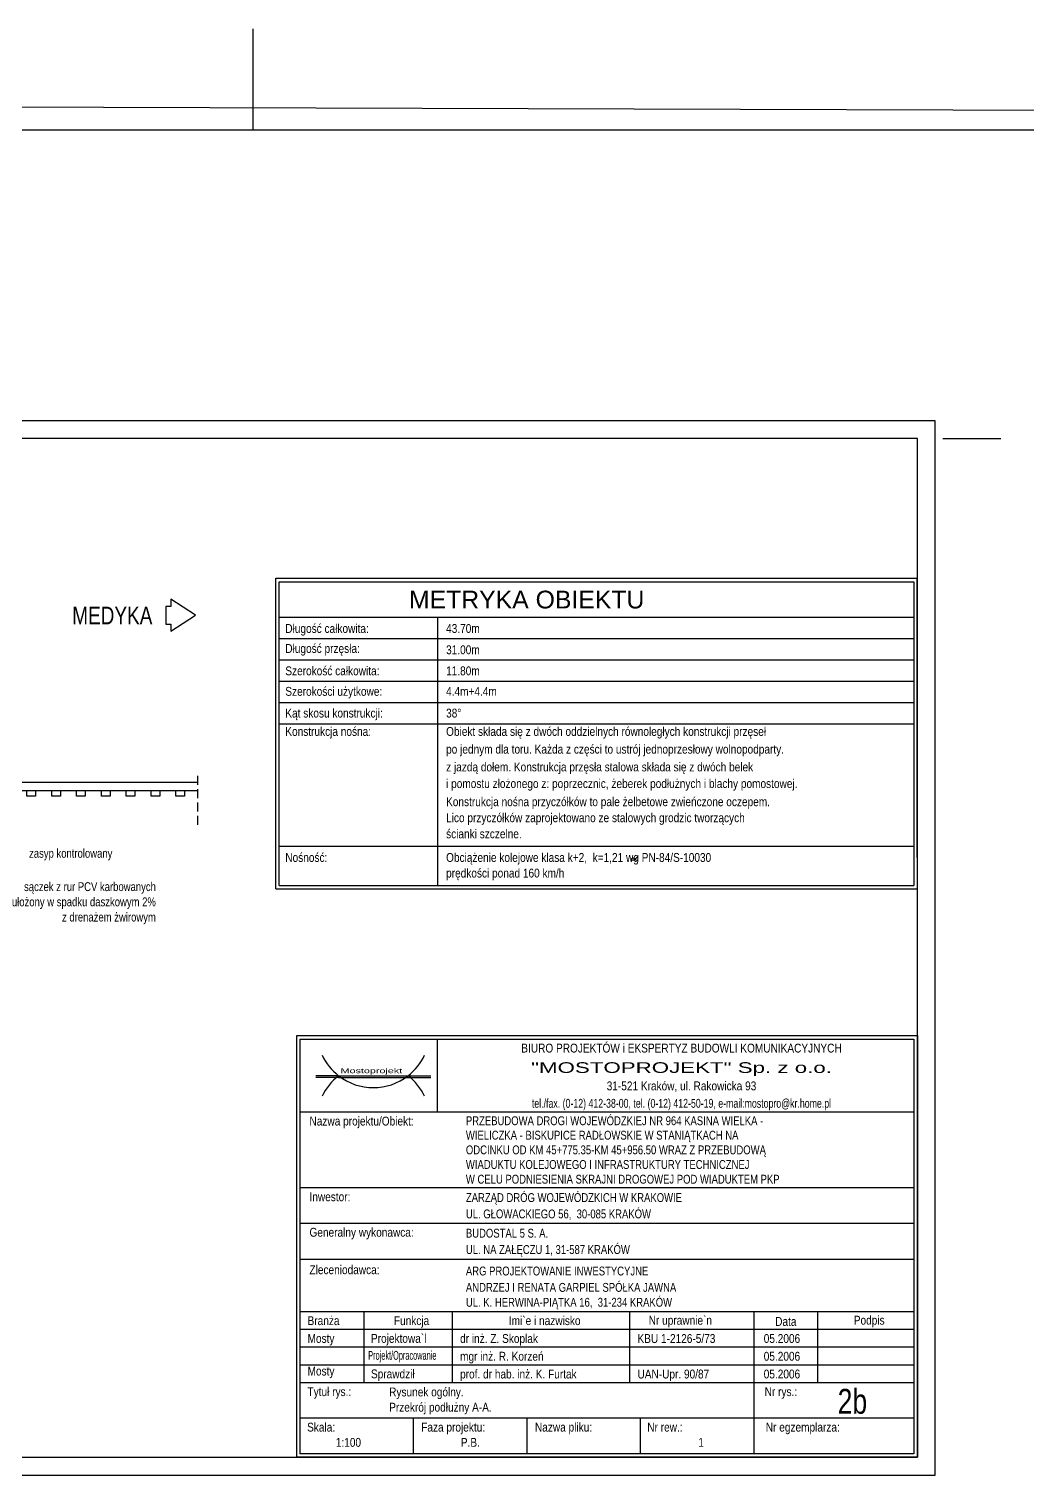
# Model space of a CAD drawing. Header units: millimetres. Extents: x -1069826 to 2704411, y -432732 to 412301.
# Drawn here: x 483795 to 511930, y -38982 to 1754 of the extents above; entities that cross this region are included whole.
import ezdxf
from ezdxf.enums import TextEntityAlignment as Align

# ---------------------------------------------------------------- set-up
doc = ezdxf.new("R2010")
doc.units = ezdxf.units.MM
doc.header["$LTSCALE"] = 1000
doc.header["$MEASUREMENT"] = 0
doc.linetypes.add('HIDDEN', pattern=[0.375, 0.25, -0.125])
for name, color, linetype in [('0-RAM-L', 7, 'Continuous'), ('0-T', 7, 'Continuous'), ('0-TAB-L', 7, 'Continuous'), ('DROGO-T', 7, 'Continuous'), ('DZIAŁKI', 7, 'Continuous'), ('RAMKA_TABELKA', 7, 'Continuous')]:
    doc.layers.add(name, color=color, linetype=linetype)
doc.styles.add('CDMSTYLE', font='CDMSIMPL', dxfattribs={"width": 0.8, "bigfont": 'CDMBIGPL'})
doc.styles.add('PAWEL', font='arial.ttf')

# ---------------------------------------------------------------- blocks, each defined once
blk = doc.blocks.new('A$C09733E00')
at = {"layer": '0-T', "color": 9}
for p, q in [((0, 8750), (18084, 8750)), ((0, 4650), (0, 8750)), ((100, 8650), (17984, 8650)), ((100, 4650), (100, 8650)), ((17984, 8650), (17984, 4650)), ((18084, 4650), (18084, 8750)), ((100, 7650), (17984, 7650)), ((4573, 4650), (4573, 7650)), ((100, 7050), (17984, 7050)), ((100, 6450), (17984, 6450)), ((100, 5850), (17984, 5850)), ((100, 5250), (17984, 5250)), ((0, 0), (0, 4650)), ((100, 4650), (17984, 4650)), ((100, 100), (100, 4650)), ((4573, 100), (4573, 4650)), ((17984, 4650), (17984, 100)), ((18084, 886), (18084, 4650)), ((100, 1200), (17984, 1200)), ((0, 0), (18084, 0)), ((100, 100), (17984, 100))]:
    blk.add_line(p, q, dxfattribs=at)
at = {"layer": '0-T', "color": 3, "linetype": 'Continuous'}
blk.add_spline([(10189, 882), (10118, 832), (10065, 797), (10027, 830), (10074, 873), (10138, 829), (10168, 803)], degree=3, dxfattribs=at)
at = {"layer": '0-T', "color": 1, "linetype": 'Continuous', "style": 'PAWEL'}
blk.add_text('METRYKA OBIEKTU', height=500, dxfattribs=at).set_placement((7073, 8150), align=Align.MIDDLE)
at = {"layer": '0-T', "color": 1, "style": 'CDMSTYLE', "width": 0.85}
for s, p in [('Długość całkowita:', (270, 7210)), ('Długość przęsła:', (270, 6647)), ('Szerokość całkowita:', (270, 6017)), ('Szerokości użytkowe:', (270, 5439)), ('Kąt skosu konstrukcji:', (270, 4827)), ('Konstrukcja nośna:', (270, 4310)), ('Nośność:', (270, 760))]:
    blk.add_text(s, height=250, dxfattribs=at).set_placement(p)
at = {"layer": '0-T', "color": 3, "linetype": 'Continuous', "style": 'CDMSTYLE', "width": 0.85}
for s, p in [('43.70m', (4802, 7210)), ('31.00m', (4802, 6610)), ('11.80m', (4802, 6017)), ('4.4m+4.4m', (4802, 5439)), ('38%%d', (4802, 4827)), ('Obiekt składa się z dwóch oddzielnych równoległych konstrukcji przęseł ', (4802, 4310)), ('po jednym dla toru. Każda z części to ustrój jednoprzesłowy wolnopodparty.', (4802, 3810)), ('z jazdą dołem. Konstrukcja przęsła stalowa składa się z dwóch belek ', (4802, 3310)), ('i pomostu złożonego z: poprzecznic, żeberek podłużnych i blachy pomostowej.', (4802, 2842)), ('Konstrukcja nośna przyczółków to pale żelbetowe zwieńczone oczepem.', (4802, 2330)), ('Lico przyczółków zaprojektowano ze stalowych grodzic tworzących ', (4802, 1879)), ('ścianki szczelne. ', (4802, 1426)), ('Obciążenie kolejowe klasa k+2,  k=1,21 wg PN-84/S-10030', (4802, 760)), ('prędkości ponad 160 km/h', (4802, 320))]:
    blk.add_text(s, height=250, dxfattribs=at).set_placement(p)

msp = doc.modelspace()

# ---------------------------------------------------------------- linework, layer by layer
at = {"color": 3, "linetype": 'Continuous'}
msp.add_line((436950.8518, -19696.1741), (487282.3826, -19696.1741), dxfattribs=at)
at = {"color": 9, "lineweight": 25}
for p, q in [((491335.9971, -26604.6312), (508835.9971, -26604.6312)), ((491335.9971, -26605.1312), (491335.9971, -38482.0875)), ((491435.9971, -26705.1312), (508735.4971, -26704.6312)), ((491435.9971, -26705.1312), (491435.9971, -38382.0875)), ((495303.4433, -26704.6312), (495303.4433, -28760.4972)), ((508735.9971, -26705.1312), (508735.9971, -38382.0875)), ((508835.9971, -26604.6312), (508835.9971, -38482.0875)), ((508735.9971, -28760.4972), (491435.9971, -28760.4972)), ((508735.9971, -30892.9229), (491435.9971, -30892.9229)), ((508735.9971, -30892.9229), (492735.9971, -30892.9229)), ((508735.9971, -31892.9229), (491435.9971, -31892.9229)), ((508735.9971, -31892.9229), (492735.9971, -31892.9229)), ((508735.9971, -32906.5621), (491435.9971, -32906.5621)), ((508735.9971, -34382.0875), (491435.9971, -34382.0875)), ((495735.9971, -36382.0875), (495735.9971, -34382.0875)), ((500735.9971, -36382.0875), (500735.9971, -34382.0875)), ((504235.9971, -36382.0875), (504235.9971, -34382.0875)), ((506035.9971, -36382.0875), (506035.9971, -34382.0875)), ((508735.9971, -34882.0875), (491435.9971, -34882.0875)), ((508735.9971, -35382.0875), (491435.9971, -35382.0875)), ((508735.9971, -35882.0875), (491435.9971, -35882.0875)), ((508735.9971, -36382.0875), (491435.9971, -36382.0875)), ((504235.9971, -38382.0875), (504235.9971, -36382.0875)), ((508735.9971, -37382.0875), (491435.9971, -37382.0875)), ((494635.9971, -38382.0875), (494635.9971, -37382.0875)), ((497835.9971, -38382.0875), (497835.9971, -37382.0875)), ((501035.9971, -38382.0875), (501035.9971, -37382.0875)), ((508835.9971, -38482.0875), (491335.9971, -38482.0875)), ((508735.9971, -38382.0875), (491435.9971, -38382.0875))]:
    msp.add_line(p, q, dxfattribs=at)
at = {"color": 1}
for p, q in [((492523.4282, -27732.5642), (491880.969, -27732.5642)), ((492523.4282, -27732.5642), (494483.4584, -27732.5642)), ((494483.4584, -27732.5642), (495125.9176, -27732.5642))]:
    msp.add_line(p, q, dxfattribs=at)
at = {"color": 40}
for p, q in [((492523.4282, -27782.5642), (491880.969, -27782.5642)), ((492523.4282, -27782.5642), (494483.4584, -27782.5642)), ((494483.4584, -27782.5642), (495125.9176, -27782.5642))]:
    msp.add_line(p, q, dxfattribs=at)
at = {"color": 9, "lineweight": 25}
for centre, start, end in [((491403.9433, -26605.1312), 90, 180), ((491503.9433, -26705.1312), 90, 180), ((508288.2727, -26705.1312), 360, 90)]:
    msp.add_arc(centre, 0.5, start, end, dxfattribs=at)
at = {"color": 9}
for centre, major_axis, start_param, end_param in [((493503.4433, -26475.1125), (-1587.6288, 145.0834), 0.5297132004, 0.999894896), ((493503.4433, -28990.0158), (-1588.812, 131.4941), 3.6627495928, 4.1329312884)]:
    msp.add_ellipse(centre, major_axis=major_axis, ratio=1, start_param=start_param, end_param=end_param, dxfattribs=at)
at = {"color": 5}
for centre, major_axis, start_param, end_param in [((493503.4433, -26475.1125), (-1587.6288, 145.0834), 2.3239589574, 2.794140653), ((493503.4433, -28990.0158), (-1588.812, 131.4941), 5.4569953498, 5.9271770454), ((493503.4433, -26475.1125), (-1587.6288, 145.0834), 0.999894896, 2.3239589574)]:
    msp.add_ellipse(centre, major_axis=major_axis, ratio=1, start_param=start_param, end_param=end_param, dxfattribs=at)
at = {"layer": '0-RAM-L', "color": 3, "linetype": 'Continuous'}
for points in [[(429866.0549, -38982.0875), (509335.9971, -38982.0875), (509335.9971, -9282.0875), (429866.0549, -9282.0875)], [(431814.8398, -38482.0875), (508835.9971, -38482.0875), (508835.9971, -9782.0875), (431814.8398, -9782.0875)]]:
    msp.add_lwpolyline(points, close=True, dxfattribs=at)
at = {"layer": '0-T', "color": 1, "linetype": 'Continuous'}
msp.add_line((433276.1794, -19529.266), (488547.2783, -19460.227), dxfattribs=at)
at = {"layer": '0-T', "color": 40, "linetype": 'HIDDEN'}
msp.add_line((488547.2783, -19286.757), (488547.2783, -20692.2322), dxfattribs=at)
at = {"layer": '0-T', "color": 40, "linetype": 'Continuous'}
msp.add_line((487360.9649, -19696.1741), (488547.2783, -19696.1741), dxfattribs=at)
at = {"layer": '0-T', "color": 3, "linetype": 'Continuous'}
msp.add_lwpolyline([(487652.2443, -15012.0114), (487794.4803, -15012.0114), (487794.4803, -15212.0114), (488494.4803, -14762.0114), (487794.4803, -14312.0114), (487794.4803, -14512.0114), (487652.2443, -14512.0114), (487652.2443, -15012.0114)], dxfattribs=at)
at = {"layer": '0-T', "color": 1, "linetype": 'Continuous'}
for points in [[(483980.9649, -19856.1741), (483740.9649, -19856.1741), (483740.9649, -19696.1741), (483980.9649, -19696.1741)], [(484680.9649, -19856.1741), (484440.9649, -19856.1741), (484440.9649, -19696.1741), (484680.9649, -19696.1741)], [(485380.9649, -19856.1741), (485140.9649, -19856.1741), (485140.9649, -19696.1741), (485380.9649, -19696.1741)], [(486080.9649, -19856.1741), (485840.9649, -19856.1741), (485840.9649, -19696.1741), (486080.9649, -19696.1741)], [(486780.9649, -19856.1741), (486540.9649, -19856.1741), (486540.9649, -19696.1741), (486780.9649, -19696.1741)]]:
    msp.add_lwpolyline(points, close=True, dxfattribs=at)
at = {"layer": '0-T', "color": 40, "linetype": 'Continuous'}
for points in [[(487480.9649, -19856.1741), (487240.9649, -19856.1741), (487240.9649, -19696.1741), (487480.9649, -19696.1741)], [(488180.9649, -19856.1741), (487940.9649, -19856.1741), (487940.9649, -19696.1741), (488180.9649, -19696.1741)]]:
    msp.add_lwpolyline(points, close=True, dxfattribs=at)
at = {"layer": 'DROGO-T', "color": 40, "linetype": 'Continuous'}
for p, q in [((490115.7424, -1102.0204), (490115.7424, 1753.5736)), ((522615.7424, -572.0204), (475115.7424, -422.0204)), ((522615.7424, -1102.0204), (475115.7424, -1102.0204))]:
    msp.add_line(p, q, dxfattribs=at)
at = {"layer": 'DROGO-T', "color": 9, "linetype": 'Continuous'}
msp.add_line((509551.9141, -9782.0875), (511193.1583, -9782.0875), dxfattribs=at)
at = {"layer": 'DZIAŁKI', "color": 9, "linetype": 'Continuous'}
msp.add_line((493231.6046, -34382.0875), (493231.6046, -36382.0875), dxfattribs=at)

# ---------------------------------------------------------------- block references
at = {"layer": 'DROGO-T', "color": 9, "linetype": 'Continuous'}
msp.add_blockref('A$C09733E00', (490751.9639, -22470.1168), dxfattribs=at)

# ---------------------------------------------------------------- texts
at = {"color": 3, "style": 'CDMSTYLE', "width": 0.85}
for s, p in [('BIURO PROJEKTÓW i EKSPERTYZ BUDOWLI KOMUNIKACYJNYCH', (502188.7727, -27079.6312)), ('31-521 Kraków, ul. Rakowicka 93', (502188.7727, -28144.545))]:
    msp.add_text(s, height=250, dxfattribs=at).set_placement(p, align=Align.CENTER)
at = {"color": 9, "style": 'PAWEL', "width": 1.55}
msp.add_text('Mostoprojekt', height=140, dxfattribs=at).set_placement((492580.7879, -27661.733))
at = {"color": 1, "style": 'PAWEL', "width": 1.5}
msp.add_text('"MOSTOPROJEKT" Sp. z o.o.', height=300, dxfattribs=at).set_placement((502188.7727, -27653.5927), align=Align.CENTER)
at = {"color": 2, "style": 'CDMSTYLE', "width": 0.74}
msp.add_text('tel./fax. (0-12) 412-38-00, tel. (0-12) 412-50-19, e-mail:mostopro@kr.home.pl', height=250, dxfattribs=at).set_placement((502188.7727, -28635.4972), align=Align.CENTER)
at = {"color": 1, "linetype": 'Continuous', "lineweight": 25, "style": 'CDMSTYLE'}
for s, width, p in [('Nazwa projektu/Obiekt:', 0.85, (491703.4433, -29135.4972)), ('Inwestor:', 0.85, (491703.4433, -31267.9229)), ('Generalny wykonawca:', 0.85, (491703.4433, -32267.9229)), ('Zleceniodawca:', 0.85, (491703.4433, -33322.8344)), ('Funkcja', 0.85, (494082.4841, -34757.0875)), ('Imi`e i nazwisko', 0.85, (497322.1245, -34757.0875)), ('Nr uprawnie`n', 0.85, (501263.9526, -34746.2906)), ('Data', 0.85, (504829.3294, -34780.1247)), ('Podpis', 0.85, (507044.7576, -34744.7082)), ('Projektowa`l', 0.85, (493435.9971, -35257.0875)), ('Projekt/Opracowanie', 0.6, (493358.6796, -35734.6285)), ('Sprawdził', 0.85, (493435.9971, -36257.0875)), ('Tytuł rys.:', 0.85, (491647.9684, -36757.0875)), ('Nr rys.:', 0.85, (504532.8558, -36757.0875)), ('Skala:', 0.85, (491635.9971, -37757.0875)), ('Faza projektu:', 0.85, (494852.5235, -37757.0875)), ('Nazwa pliku:', 0.85, (498058.56, -37757.0875)), ('Nr rew.:', 0.85, (501224.9049, -37757.0875)), ('Nr egzemplarza:', 0.85, (504565.3449, -37757.0875))]:
    msp.add_text(s, height=250, dxfattribs=dict(at, width=width)).set_placement(p)
at = {"layer": '0-T', "color": 3, "linetype": 'Continuous', "style": 'CDMSTYLE', "width": 0.8}
msp.add_text('MEDYKA', height=500, dxfattribs=at).set_placement((485016.1776, -15018.7465))
at = {"layer": '0-T', "color": 1, "linetype": 'Continuous', "style": 'CDMSTYLE', "width": 0.8}
msp.add_text('zasyp kontrolowany', height=250, dxfattribs=at).set_placement((483799.042, -21593.1325))
msp.add_text('zasyp kontrolowany', height=250, dxfattribs=at).set_placement((483799.042, -21593.1325))
for s, p in [('sączek z rur PCV karbowanych', (487373.7373, -22531.8356)), ('ułożony w spadku daszkowym 2%', (487373.7373, -22960.4071)), ('z drenażem żwirowym', (487373.7373, -23388.9785))]:
    msp.add_text(s, height=250, dxfattribs=at).set_placement(p, align=Align.RIGHT)
at = {"layer": '0-T', "color": 4, "linetype": 'Continuous', "style": 'CDMSTYLE', "width": 0.8}
msp.add_text('2b', height=700, dxfattribs=at).set_placement((506589.4671, -37253.7429))
at = {"layer": '0-TAB-L', "color": 3, "linetype": 'Continuous', "style": 'CDMSTYLE', "width": 0.85}
for s, p in [('dr inż. Z. Skoplak', (495948.2569, -35260.5244)), ('KBU 1-2126-5/73', (500948.2569, -35260.5244)), ('05.2006', (504506.4973, -35260.5244)), ('mgr inż. R. Korzeń', (495948.2569, -35760.5244)), ('05.2006', (504506.4973, -35760.5244)), ('prof. dr hab. inż. K. Furtak', (495948.2569, -36260.5244)), ('UAN-Upr. 90/87', (500948.2569, -36260.5244)), ('05.2006', (504506.4973, -36260.5244)), ('Rysunek ogólny.', (493949.0468, -36765.8955)), ('Przekrój podłużny A-A.', (493949.0468, -37195.7904)), ('1:100', (492445.6742, -38185.7144)), ('P.B.', (495969.0233, -38185.7144)), ('1', (502663.4817, -38185.7144))]:
    msp.add_text(s, height=250, dxfattribs=at).set_placement(p)
at = {"layer": 'DROGO-T', "color": 3, "linetype": 'Continuous', "style": 'CDMSTYLE', "width": 0.8}
for s, p in [('PRZEBUDOWA DROGI WOJEWÓDZKIEJ NR 964 KASINA WIELKA - ', (496111.7651, -29126.068)), ('WIELICZKA - BISKUPICE RADŁOWSKIE W STANIĄTKACH NA ', (496111.7651, -29532.8611)), ('ODCINKU OD KM 45+775.35-KM 45+956.50 WRAZ Z PRZEBUDOWĄ ', (496111.7651, -29946.5424)), ('WIADUKTU KOLEJOWEGO I INFRASTRUKTURY TECHNICZNEJ ', (496111.7651, -30357.6711)), ('W CELU PODNIESIENIA SKRAJNI DROGOWEJ POD WIADUKTEM PKP', (496111.7651, -30772.8788)), ('ZARZĄD DRÓG WOJEWÓDZKICH W KRAKOWIE', (496111.7651, -31290.5576)), ('UL. GŁOWACKIEGO 56,  30-085 KRAKÓW', (496111.7651, -31751.203)), ('BUDOSTAL 5 S. A. ', (496111.7651, -32293.5397)), ('UL. NA ZAŁĘCZU 1, 31-587 KRAKÓW', (496111.7651, -32754.1851)), ('ARG PROJEKTOWANIE INWESTYCYJNE', (496111.7651, -33358.9426)), ('ANDRZEJ I RENATA GARPIEL SPÓŁKA JAWNA', (496111.7651, -33819.588)), ('UL. K. HERWINA-PIĄTKA 16,  31-234 KRAKÓW', (496111.7651, -34239.9949))]:
    msp.add_text(s, height=250, dxfattribs=at).set_placement(p)
at = {"layer": 'RAMKA_TABELKA', "color": 1, "linetype": 'Continuous', "lineweight": 25, "style": 'CDMSTYLE', "width": 0.85}
for s, p in [('Branża', (491649.4926, -34757.0875)), ('Mosty', (491649.4926, -35257.0875)), ('Mosty', (491649.4926, -36177.2519))]:
    msp.add_text(s, height=250, dxfattribs=at).set_placement(p)

doc.saveas('drawing.dxf')
